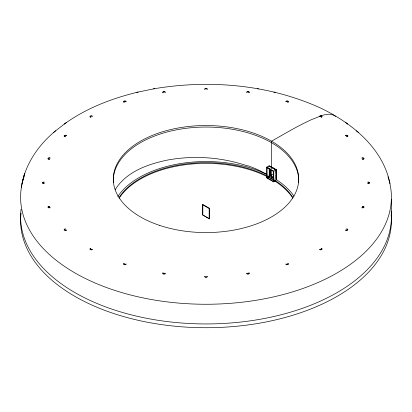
<?xml version="1.0" encoding="UTF-8"?>
<svg xmlns="http://www.w3.org/2000/svg" width="412" height="412" viewBox="0 0 412 412"><rect width="100%" height="100%" fill="white"/><g stroke="black" fill="none" stroke-linecap="round" stroke-linejoin="round"><path stroke-width="0.62" d="M270.112 169.121L270.112 175.296L269.237 175.558L269.237 175.275M269.458 174.152L269.458 175.672L269.257 175.383M269.458 171.639L269.458 170.903M269.458 168.982L269.458 168.688L269.386 175.636M269.458 166.36L269.458 166.082L271.683 167.282M275.407 180.904L273.769 181.852L266.708 177.773L266.708 167.179L269.237 165.717L273.882 168.549M276.097 178.427L276.097 176.501M276.097 175.62L276.097 175.028M276.097 173.184L276.097 171.485M276.097 170.336L276.097 169.914L275.298 169.409M276.298 179.447L276.298 169.79L272.857 167.699M269.458 175.527L270.112 175.255M21.373 187.46C24.612 164.882 38.249 145.003 55.656 130.8M23.098 179.704L24.684 173.2L22.021 183.561M275.633 169.62L276.102 169.909L276.261 179.555M115.221 189.638C126.396 171.613 148.119 163.986 167.921 159.995C194.469 155.185 222.3 157.214 247.813 166.041M64.293 124.079C85.804 108.387 111.116 98.741 136.805 92.35L138.097 92.077M53.575 132.422L66.229 122.57M276.694 179.668L273.413 181.563L267.064 177.896L267.064 167.787L269.608 166.319L275.963 169.986L275.963 179.416A94.554 54.59 0 0 1 294.029 196.21M267.064 167.787L273.413 171.454L276.751 169.533M270.262 169.085L270.262 175.373L269.608 175.749L269.608 168.832M266.708 177.773L269.984 175.883M271.626 174.935L272.718 174.307M267.064 177.896L268.701 176.949M271.549 178.298L273.764 177.021M275.963 179.416L276.617 179.04L276.617 169.605M276.751 179.127L276.246 179.601M153.511 88.899L154.495 88.688C210.156 79.434 269.072 84.578 320.711 108.099C351.905 123.075 382.83 147.965 389.979 183.561M136.805 92.35L154.495 88.688M273.903 92.077L275.195 92.35M257.505 88.688L258.489 88.899M260.235 171.171L261.934 172.01M270.262 175.373L269.891 175.177L269.891 169.028M269.608 166.16L270.432 166.597M270.066 166.402L271.034 166.927M270.89 166.273L271.302 166.494M270.983 166.896L271.951 167.432M272.445 167.715L271.822 167.36L272.806 167.921M272.219 167.586L272.595 167.797M266.708 167.179L273.769 171.253L273.769 181.852M273.125 168.101L275.695 169.662M273.753 168.472L274.088 168.668M274.289 168.791L274.011 168.626M268.959 175.852L269.973 176.46M274.222 168.75L274.495 168.915M274.377 168.848L275.201 169.353M274.995 169.224L275.252 169.383M275.849 169.126L276.236 169.368M345.771 122.57L347.707 124.079M356.344 130.8L358.425 132.422M335.626 116.385C328.488 110.993 319.032 117.023 311.822 119.48C297.933 125.82 284.785 133.627 271.549 141.208L271.549 168.791M391.369 199.176L391.385 215.605M273.614 170.954L273.614 174.111M273.413 171.454L273.413 181.563M273.264 171.495L273.264 173.988M271.549 170.038L271.549 179.055M269.237 168.791L269.237 175.558M391.132 214.956A185.4 107.038 0 0 1 204.347 327.72A185.4 107.038 0 0 1 21.074 213.045M391.132 211.171A185.4 107.038 0 0 1 204.347 323.935A185.4 107.038 0 0 1 21.074 209.265M119.145 198.198A92.7 53.519 0 0 1 206 163.379A92.7 53.519 0 0 1 292.855 198.198M119.145 197.441A92.7 53.519 0 0 1 206 162.622A92.7 53.519 0 0 1 292.855 197.441M262.037 171.928A100.003 61.486 4.2 0 1 266.981 174.57M248.019 165.799A92.587 56.465 4.5 0 1 260.482 170.97M113.357 182.48A92.7 53.519 0 0 1 206 127.045A92.7 53.519 0 0 1 298.643 182.48M319.841 116.426A0.927 0.536 0 0 1 321.365 116.23A0.927 0.536 0 0 1 321.036 117.111M286.186 101.754A0.927 0.536 0 0 1 286.937 101.203A0.927 0.536 0 0 1 287.988 101.553A0.927 0.536 0 0 1 287.535 102.202M247.102 92.535A0.927 0.536 0 0 1 247.581 91.886A0.927 0.536 0 0 1 248.755 92.072A0.927 0.536 0 0 1 248.611 92.767M205.155 89.399A0.927 0.536 0 0 1 206 88.642A0.927 0.536 0 0 1 206.845 89.399M163.389 92.767A0.927 0.536 0 0 1 163.245 92.072A0.927 0.536 0 0 1 164.419 91.886A0.927 0.536 0 0 1 164.898 92.535M124.465 102.202A0.927 0.536 0 0 1 124.012 101.553A0.927 0.536 0 0 1 125.063 101.203A0.927 0.536 0 0 1 125.815 101.754M90.964 117.111A0.927 0.536 0 0 1 90.635 116.23A0.927 0.536 0 0 1 92.159 116.426M65.554 136.542A0.927 0.536 0 0 1 64.596 136.109A0.927 0.536 0 0 1 65.204 135.502A0.927 0.536 0 0 1 66.332 135.764M49.584 159.109A0.927 0.536 0 0 1 48.467 158.831A0.927 0.536 0 0 1 48.781 158.157A0.927 0.536 0 0 1 49.991 158.239M44.161 183.325A0.927 0.536 0 0 1 42.848 182.84A0.927 0.536 0 0 1 44.161 182.351M49.991 207.437A0.927 0.536 0 0 1 48.781 207.524A0.927 0.536 0 0 1 48.467 206.845A0.927 0.536 0 0 1 49.584 206.572M66.332 229.911A0.927 0.536 0 0 1 65.204 230.174A0.927 0.536 0 0 1 64.596 229.566A0.927 0.536 0 0 1 65.554 229.134M92.159 249.255A0.927 0.536 0 0 1 90.635 249.445A0.927 0.536 0 0 1 90.964 248.565M125.815 263.922A0.927 0.536 0 0 1 125.063 264.473A0.927 0.536 0 0 1 124.012 264.123A0.927 0.536 0 0 1 124.465 263.474M164.898 273.146A0.927 0.536 0 0 1 164.419 273.789A0.927 0.536 0 0 1 163.245 273.609A0.927 0.536 0 0 1 163.389 272.909M206.845 276.277A0.927 0.536 0 0 1 206 277.034A0.927 0.536 0 0 1 205.155 276.277M248.611 272.909A0.927 0.536 0 0 1 248.755 273.609A0.927 0.536 0 0 1 247.581 273.789A0.927 0.536 0 0 1 247.102 273.146M287.535 263.474A0.927 0.536 0 0 1 287.988 264.123A0.927 0.536 0 0 1 286.937 264.473A0.927 0.536 0 0 1 286.186 263.922M321.036 248.565A0.927 0.536 0 0 1 321.365 249.445A0.927 0.536 0 0 1 319.841 249.255M346.446 229.134A0.927 0.536 0 0 1 347.404 229.566A0.927 0.536 0 0 1 346.796 230.174A0.927 0.536 0 0 1 345.668 229.911M362.416 206.572A0.927 0.536 0 0 1 363.533 206.845A0.927 0.536 0 0 1 363.219 207.524A0.927 0.536 0 0 1 362.009 207.437M367.839 182.351A0.927 0.536 0 0 1 369.152 182.84A0.927 0.536 0 0 1 367.839 183.325M362.009 158.239A0.927 0.536 0 0 1 363.219 158.157A0.927 0.536 0 0 1 363.533 158.831A0.927 0.536 0 0 1 362.416 159.109M345.668 135.764A0.927 0.536 0 0 1 346.796 135.502A0.927 0.536 0 0 1 347.404 136.109A0.927 0.536 0 0 1 346.446 136.542M387.986 176.769A185.4 107.038 0 0 1 206 304.257A185.4 107.038 0 0 1 24.014 176.769M319.496 116.22A1.391 0.803 0 0 1 321.695 116.045A1.391 0.803 0 0 1 321.386 117.312M285.737 101.61A1.391 0.803 0 0 1 287.808 101.033A1.391 0.803 0 0 1 287.978 102.356M246.608 92.463A1.391 0.803 0 0 1 248.348 91.593A1.391 0.803 0 0 1 249.106 92.849M204.661 89.399A1.391 0.803 0 0 1 206 88.374A1.391 0.803 0 0 1 207.339 89.399M162.895 92.849A1.391 0.803 0 0 1 163.652 91.593A1.391 0.803 0 0 1 165.392 92.463M124.022 102.356A1.391 0.803 0 0 1 124.192 101.033A1.391 0.803 0 0 1 126.263 101.61M90.614 117.312A1.391 0.803 0 0 1 90.305 116.045A1.391 0.803 0 0 1 92.504 116.22M65.307 136.805A1.391 0.803 0 0 1 64.303 135.605A1.391 0.803 0 0 1 66.6 135.512M49.461 159.393A1.391 0.803 0 0 1 47.962 158.388A1.391 0.803 0 0 1 50.13 157.951M44.156 183.608A1.391 0.803 0 0 1 42.385 182.84A1.391 0.803 0 0 1 44.156 182.068M50.13 207.725A1.391 0.803 0 0 1 47.962 207.287A1.391 0.803 0 0 1 49.461 206.283M66.6 230.169A1.391 0.803 0 0 1 64.303 230.071A1.391 0.803 0 0 1 65.307 228.876M92.504 249.456A1.391 0.803 0 0 1 90.305 249.636A1.391 0.803 0 0 1 90.614 248.364M126.263 264.066A1.391 0.803 0 0 1 124.192 264.643A1.391 0.803 0 0 1 124.022 263.32M165.392 273.213A1.391 0.803 0 0 1 163.652 274.083A1.391 0.803 0 0 1 162.895 272.826M207.339 276.277A1.391 0.803 0 0 1 206 277.302A1.391 0.803 0 0 1 204.661 276.277M249.106 272.826A1.391 0.803 0 0 1 248.348 274.083A1.391 0.803 0 0 1 246.608 273.213M287.978 263.32A1.391 0.803 0 0 1 287.808 264.643A1.391 0.803 0 0 1 285.737 264.066M321.386 248.364A1.391 0.803 0 0 1 321.695 249.636A1.391 0.803 0 0 1 319.496 249.456M346.693 228.876A1.391 0.803 0 0 1 347.697 230.071A1.391 0.803 0 0 1 345.4 230.169M362.539 206.283A1.391 0.803 0 0 1 364.038 207.287A1.391 0.803 0 0 1 361.87 207.725M367.844 182.068A1.391 0.803 0 0 1 369.616 182.84A1.391 0.803 0 0 1 367.844 183.608M361.87 157.951A1.391 0.803 0 0 1 364.038 158.388A1.391 0.803 0 0 1 362.539 159.393M345.4 135.512A1.391 0.803 0 0 1 347.697 135.605A1.391 0.803 0 0 1 346.693 136.805M117.791 196.483A94.554 54.59 0 0 1 266.894 174.379M269.046 175.455A94.554 54.59 0 0 1 273.913 178.159M269.664 175.059A95.481 55.126 0 0 1 273.517 177.16M209.528 208.338L202.472 204.264L202.472 214.863L209.528 218.937L209.528 208.338M209.178 208.544L202.822 204.877L202.822 214.982L209.178 218.648L209.178 208.544M159.65 225.405A92.7 53.519 0 0 0 298.7 179.055A92.7 53.519 0 0 0 159.65 132.705A92.7 53.519 0 0 0 159.65 225.405"/></g></svg>
